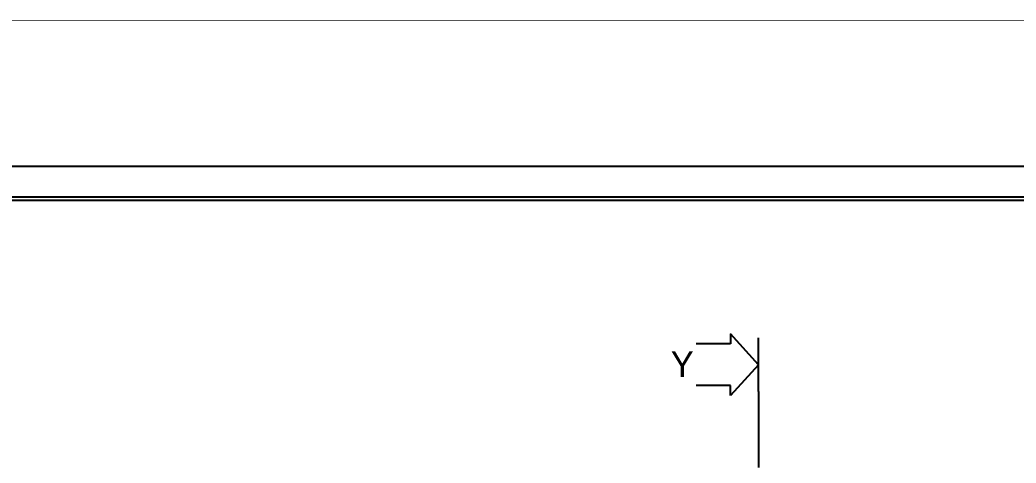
# Model space of a CAD drawing. Header units: millimetres. Extents: x -5 to 1510635, y -6 to 71285.
# Drawn here: x 384105 to 400466, y 40245 to 47525 of the extents above; entities that cross this region are included whole.
import ezdxf
from ezdxf.enums import TextEntityAlignment as Align

# ---------------------------------------------------------------- set-up
doc = ezdxf.new("R2010")
doc.units = ezdxf.units.MM
doc.header["$LTSCALE"] = 1000
doc.linetypes.add('CENTER', pattern=[2, 1.25, -0.25, 0.25, -0.25])
for name, color, linetype in [('1', 1, 'CENTER'), ('3', 3, 'Continuous'), ('MP-2', 42, 'Continuous'), ('MP-7', 7, 'Continuous')]:
    doc.layers.add(name, color=color, linetype=linetype)
doc.styles.add('GHD', font='OUTLINE', dxfattribs={"bigfont": 'GHD'})

msp = doc.modelspace()

# ---------------------------------------------------------------- linework, layer by layer
at = {"layer": '1'}
msp.add_line((396235.865, 41420.274, 0), (396235.865, 10387.453, 0), dxfattribs=at)
at = {"layer": '3'}
msp.add_line((396235.865, 41420.274, 0), (396235.865, 42303.274, 0), dxfattribs=at)
at = {"layer": 'MP-2'}
for p, q in [((396235.858, 41861.777, 0), (395773.549, 42370.184, 0)), ((395773.549, 42370.184, 0), (395773.549, 42202.067, 0)), ((395773.549, 42202.067, 0), (395210.39, 42202.067, 0)), ((396235.858, 41861.777, 0), (395773.549, 41353.37, 0)), ((395773.549, 41521.487, 0), (395210.39, 41521.487, 0)), ((395773.549, 41353.37, 0), (395773.549, 41521.487, 0))]:
    msp.add_line(p, q, dxfattribs=at)
at = {"layer": 'MP-2', "const_width": 10}
msp.add_lwpolyline([(428400, 0), (361200, 0), (361200, 47520), (428400, 47520)], close=True, dxfattribs=at)
at = {"layer": 'MP-7'}
for points in [[(363640, 45120), (425960, 45120), (425960, 2400), (363640, 2400)], [(425461.091, 2898.909), (364138.909, 2898.909), (364138.909, 44621.091), (425461.091, 44621.091)], [(364194.343, 44565.657), (425405.657, 44565.657), (425405.657, 2954.343), (364194.343, 2954.343)]]:
    msp.add_lwpolyline(points, close=True, dxfattribs=at)

# ---------------------------------------------------------------- texts
at = {"layer": '3', "style": 'GHD'}
msp.add_text('Y', height=423.36, dxfattribs=at).set_placement((394983.126, 41658.5, 0), align=Align.CENTER)

doc.saveas('drawing.dxf')
